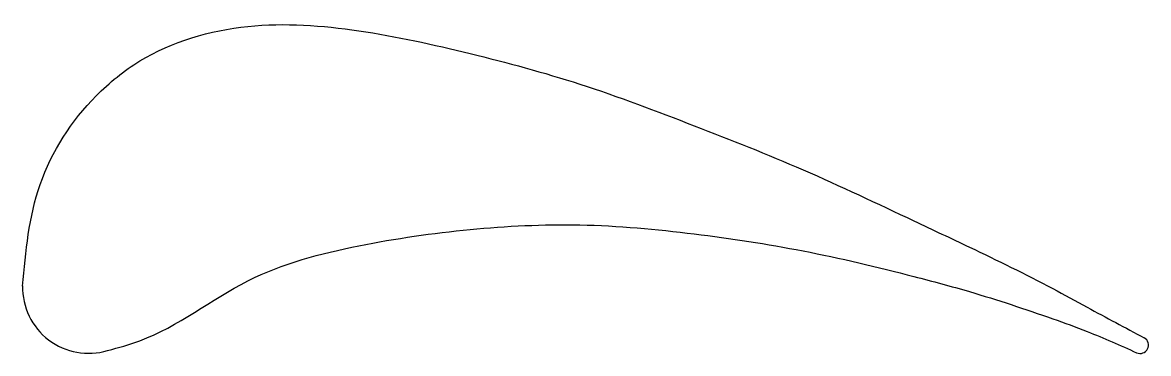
# Model space of a CAD drawing. Header units: millimetres. Extents: x 0 to 51.2, y 0 to 15.
import ezdxf

# ---------------------------------------------------------------- set-up
doc = ezdxf.new("R2010")
doc.units = ezdxf.units.MM

msp = doc.modelspace()

# ---------------------------------------------------------------- linework, layer by layer
for centre, radius, start, end in [((3, 3.03), 3, 178.831, 286.7671), ((50.773, 0.404), 0.38, 245.4894, 60.5405)]:
    msp.add_arc(centre, radius, start, end)
for points in [[(0, 3.084), (0.8, 7.69), (3.35, 11.72), (5.33, 13.3), (10.24, 14.87), (15.28, 14.67), (20.33, 13.64), (25.32, 12.25), (30.52, 10.36), (35.46, 8.36), (40.5, 6.04), (43.02, 4.85), (46.8, 2.97), (48.37, 2.12), (50.96, 0.735)], [(3.865, 0.157), (5.33, 0.6), (10.24, 3.32), (15.28, 4.91), (20.33, 5.65), (25.32, 5.86), (30.52, 5.45), (35.46, 4.68), (40.5, 3.52), (43.02, 2.83), (46.8, 1.6), (48.37, 1.02), (50.615, 0.058)]]:
    msp.add_spline(points, degree=3)

doc.saveas('drawing.dxf')
